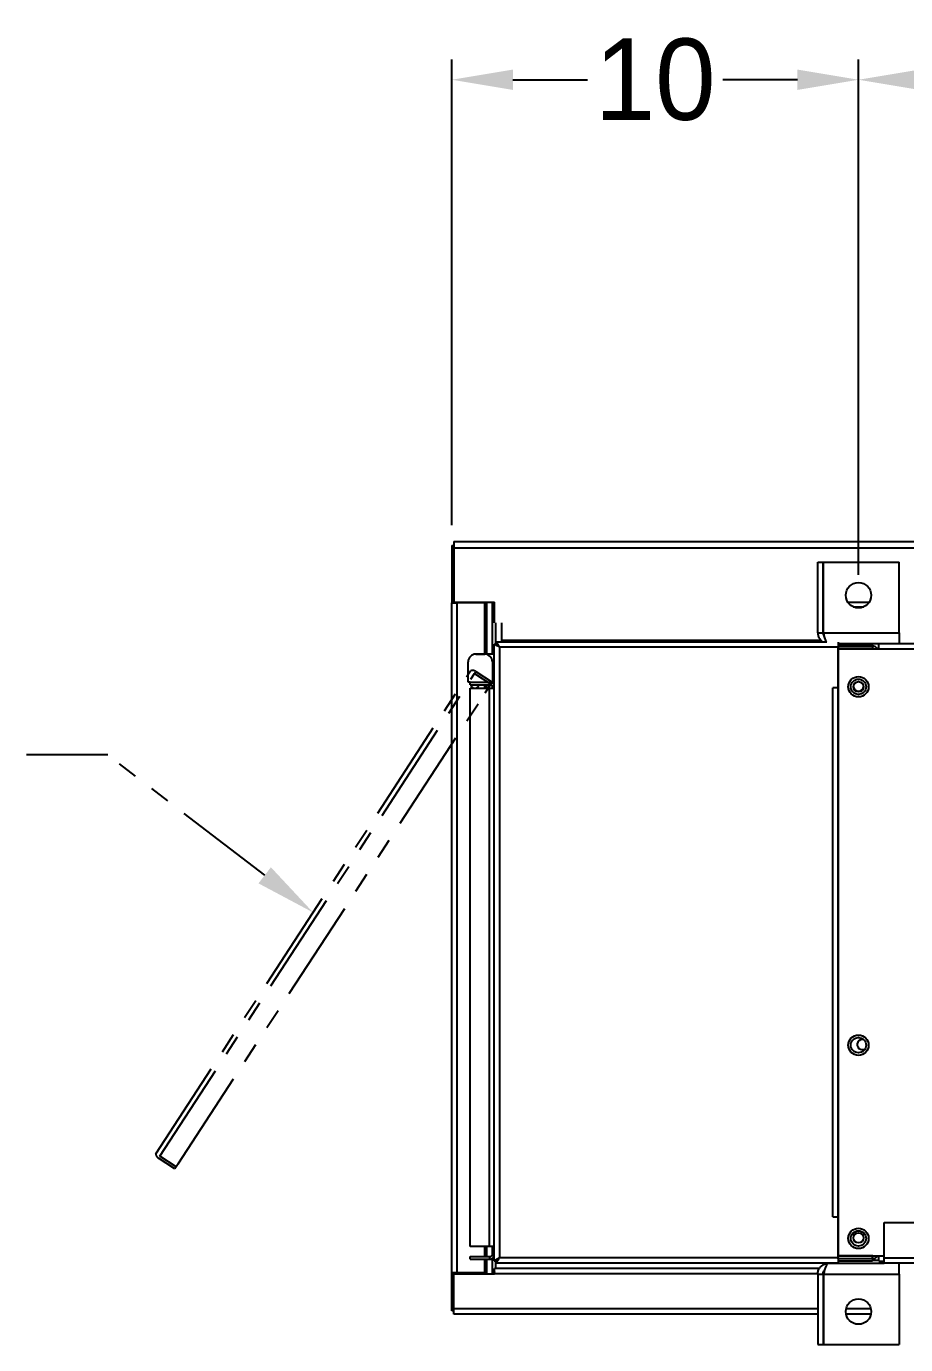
# Model space of a CAD drawing. Header units: inches. Extents: x 547 to 857, y -2 to 194.
# Drawn here: x 608.15 to 629.76, y 120.1 to 152.52 of the extents above; entities that cross this region are included whole.
import ezdxf

# ---------------------------------------------------------------- set-up
doc = ezdxf.new("R2010")
doc.units = ezdxf.units.IN
doc.header["$MEASUREMENT"] = 0
doc.header["$PDSIZE"] = -1
doc.linetypes.add('PHANTOM', pattern=[0.5, 0.25, -0.05, 0.05, -0.05, 0.05, -0.05])
for name, color, linetype in [('0 Unit', 7, 'Continuous'), ('Hingeable', 7, 'PHANTOM'), ('RH01NO', 7, 'Continuous')]:
    doc.layers.add(name, color=color, linetype=linetype)
doc.dimstyles.new('RAE Solutions', dxfattribs={"dimtxt": 2, "dimasz": 1.5, "dimexe": 0.5, "dimexo": 0.5, "dimgap": 0.5, "dimtad": 0, "dimtih": 1, "dimtoh": 1, "dimdec": 3, "dimrnd": 0.125, "dimzin": 1, "dimdsep": 46, "dimlunit": 5, "dimtxsty": 'Standard', "dimcen": 0.09, "dimadec": 0, "dimazin": 0, "dimtfac": 1, "dimtdec": 3, "dimtofl": 0, "dimtmove": 0, "dimatfit": 3, "dimfxl": 1, "dimtolj": 1, "dimtzin": 1, "dimarcsym": 0})

# ---------------------------------------------------------------- blocks, each defined once
blk = doc.blocks.new('*D196')
at = {"color": 0, "lineweight": -2}
for p, q in [((618.607, 140.248), (618.607, 151.703)), ((628.602, 139.029), (628.602, 151.703)), ((620.107, 151.203), (621.938, 151.203)), ((627.102, 151.203), (625.271, 151.203))]:
    blk.add_line(p, q, dxfattribs=at)
at = {"color": 0}
for points in [[(620.107, 151.453), (620.107, 150.953), (618.607, 151.203)], [(627.102, 151.453), (627.102, 150.953), (628.602, 151.203)]]:
    blk.add_solid(points, dxfattribs=at)
at = {"layer": 'Defpoints', "color": 0}
for p in [(628.602, 151.203), (618.607, 139.748), (628.602, 138.529)]:
    blk.add_point(p, dxfattribs=at)
at = {"color": 0, "insert": (623.604, 151.203), "char_height": 2, "attachment_point": 5}
blk.add_mtext('\\A1;10', dxfattribs=at)
blk = doc.blocks.new('*D207')
at = {"layer": '0 Unit', "color": 0, "lineweight": -2}
for p, q in [((628.602, 139.029), (628.602, 151.703)), ((659.665, 139.029), (659.665, 151.703)), ((630.102, 151.203), (642.3, 151.203)), ((658.165, 151.203), (645.967, 151.203))]:
    blk.add_line(p, q, dxfattribs=at)
at = {"layer": '0 Unit', "color": 0}
for points in [[(630.102, 151.453), (630.102, 150.953), (628.602, 151.203)], [(658.165, 151.453), (658.165, 150.953), (659.665, 151.203)]]:
    blk.add_solid(points, dxfattribs=at)
at = {"layer": 'Defpoints', "color": 0}
for p in [(659.665, 151.203), (628.602, 138.529), (659.665, 138.529)]:
    blk.add_point(p, dxfattribs=at)
at = {"layer": '0 Unit', "color": 0, "insert": (644.133, 151.203), "char_height": 2, "attachment_point": 5}
blk.add_mtext('\\A1;31', dxfattribs=at)

msp = doc.modelspace()

# ---------------------------------------------------------------- linework, layer by layer
at = {"linetype": 'Continuous', "lineweight": 25}
for p, q in [((618.6065, 139.7478), (618.6065, 138.3415)), ((618.6065, 139.7478), (618.6565, 139.7478)), ((618.6065, 139.7478), (618.6065, 138.3415)), ((618.6065, 139.7478), (618.6565, 139.7478)), ((618.6065, 139.7478), (618.6065, 138.3415)), ((618.6065, 139.7478), (618.6565, 139.7478)), ((618.6565, 139.853), (618.6565, 139.696)), ((618.6565, 139.853), (625.3515, 139.853)), ((618.6565, 139.853), (618.6565, 139.696)), ((618.6565, 139.853), (618.6565, 139.696)), ((618.6565, 139.853), (625.3515, 139.853)), ((618.6565, 139.696), (618.6565, 138.3555)), ((618.6565, 139.696), (625.3515, 139.696)), ((618.6565, 139.696), (618.6565, 138.3555)), ((618.6565, 139.696), (618.6565, 138.3555)), ((618.6565, 139.696), (625.3515, 139.696)), ((627.4765, 139.853), (690.7275, 139.853)), ((627.4765, 139.696), (690.7275, 139.696)), ((627.602, 137.6055), (627.602, 139.3415)), ((627.602, 139.3415), (627.732, 139.3415)), ((627.602, 137.6055), (627.602, 139.3415)), ((627.602, 139.3415), (627.732, 139.3415)), ((627.602, 137.6055), (627.602, 139.3415)), ((627.602, 139.3415), (627.732, 139.3415)), ((627.732, 137.6055), (627.732, 139.3415)), ((627.732, 137.6055), (627.732, 139.3415)), ((627.732, 137.6055), (627.732, 139.3415)), ((627.7391, 139.3415), (629.602, 139.3415)), ((627.7391, 137.6055), (627.7391, 139.3415)), ((627.7391, 139.3415), (629.602, 139.3415)), ((627.7391, 137.6055), (627.7391, 139.3415)), ((627.7391, 139.3415), (629.602, 139.3415)), ((627.7391, 137.6055), (627.7391, 139.3415)), ((629.602, 137.6055), (629.602, 139.3415)), ((629.602, 137.6055), (629.602, 139.3415)), ((629.602, 137.6055), (629.602, 139.3415)), ((618.6065, 121.8728), (618.6065, 138.3415)), ((618.6065, 138.3415), (618.7395, 138.3415)), ((618.6065, 121.8728), (618.6065, 138.3415)), ((618.6065, 138.3415), (618.7395, 138.3415)), ((618.6065, 121.8728), (618.6065, 138.3415)), ((618.6065, 138.3415), (618.7395, 138.3415)), ((618.6565, 138.3415), (618.6565, 138.3555)), ((618.6565, 138.3555), (619.6565, 138.3555)), ((618.6565, 138.3415), (618.6565, 138.3555)), ((618.6565, 138.3555), (619.6565, 138.3555)), ((618.6565, 138.3415), (618.6565, 138.3555)), ((618.6565, 138.3555), (619.6565, 138.3555)), ((618.7065, 138.3555), (618.7065, 138.3415)), ((618.7065, 138.3555), (618.7065, 138.3415)), ((618.7065, 138.3555), (618.7065, 138.3415)), ((618.7142, 138.3415), (618.7142, 138.3555)), ((618.7142, 138.3415), (618.7142, 138.3555)), ((618.7142, 138.3415), (618.7142, 138.3555)), ((618.7395, 121.8728), (618.7395, 138.3415)), ((619.419, 138.3415), (618.7395, 138.3415)), ((618.7395, 121.8728), (618.7395, 138.3415)), ((619.419, 138.3415), (618.7395, 138.3415)), ((618.7395, 121.8728), (618.7395, 138.3415)), ((619.419, 138.3415), (618.7395, 138.3415)), ((618.8472, 138.3415), (618.8472, 138.3555)), ((618.8472, 138.3415), (618.8472, 138.3555)), ((618.8472, 138.3415), (618.8472, 138.3555)), ((619.419, 137.081), (619.419, 138.3415)), ((619.419, 137.081), (619.419, 138.3415)), ((619.419, 137.081), (619.419, 138.3415)), ((619.4642, 137.081), (619.4642, 138.3555)), ((619.4642, 137.081), (619.4642, 138.3555)), ((619.4642, 137.081), (619.4642, 138.3555)), ((619.5972, 138.3555), (619.5972, 137.081)), ((619.5972, 138.3555), (619.5972, 137.081)), ((619.5972, 138.3555), (619.5972, 137.081)), ((619.6565, 138.2445), (619.6565, 138.3555)), ((619.6565, 138.2445), (619.6565, 138.3555)), ((619.6565, 138.2445), (619.6565, 138.3555)), ((619.6565, 137.8486), (619.6565, 138.2445)), ((619.6565, 137.8486), (619.6565, 138.2445)), ((619.6565, 137.8486), (619.6565, 138.2445)), ((627.732, 138.3555), (627.7391, 138.3555)), ((627.732, 138.3555), (627.7391, 138.3555)), ((627.732, 138.3555), (627.7391, 138.3555)), ((627.732, 138.2445), (627.7391, 138.2445)), ((627.732, 138.2445), (627.7391, 138.2445)), ((627.732, 138.2445), (627.7391, 138.2445)), ((628.3421, 138.3555), (628.862, 138.3555)), ((628.3421, 138.3555), (628.862, 138.3555)), ((628.3421, 138.3555), (628.862, 138.3555)), ((628.4727, 138.2445), (628.7314, 138.2445)), ((628.4727, 138.2445), (628.7314, 138.2445)), ((628.4727, 138.2445), (628.7314, 138.2445)), ((619.6802, 137.8486), (619.6802, 137.3282)), ((619.6802, 137.8486), (619.6802, 137.3282)), ((619.6802, 137.8486), (619.6802, 137.3282)), ((619.8283, 137.8486), (619.8283, 137.412)), ((619.8283, 137.8486), (619.8283, 137.412)), ((619.8283, 137.8486), (619.8283, 137.412)), ((627.732, 137.8486), (627.7391, 137.8486)), ((627.732, 137.8486), (627.7391, 137.8486)), ((627.732, 137.8486), (627.7391, 137.8486)), ((627.602, 137.6055), (627.732, 137.6055)), ((627.602, 137.6055), (627.732, 137.6055)), ((627.602, 137.6055), (627.732, 137.6055)), ((627.7391, 137.6055), (629.602, 137.6055)), ((627.7391, 137.6055), (629.602, 137.6055)), ((627.7391, 137.6055), (629.602, 137.6055)), ((629.602, 137.6055), (629.602, 137.3415)), ((629.602, 137.6055), (629.602, 137.3415)), ((629.602, 137.6055), (629.602, 137.3415)), ((619.6453, 122.1673), (619.6453, 137.3282)), ((619.6453, 137.3282), (619.6953, 137.3282)), ((619.6453, 122.1673), (619.6453, 137.3282)), ((619.6453, 137.3282), (619.6953, 137.3282)), ((619.6453, 122.1673), (619.6453, 137.3282)), ((619.6453, 137.3282), (619.6953, 137.3282)), ((619.7024, 137.3853), (627.8212, 137.3853)), ((619.7024, 137.3853), (619.7024, 137.3353)), ((619.7024, 137.3853), (627.8212, 137.3853)), ((619.7024, 137.3853), (619.7024, 137.3353)), ((619.7024, 137.3853), (627.8212, 137.3853)), ((619.7024, 137.3853), (619.7024, 137.3353)), ((628.1013, 137.2523), (619.7783, 137.2523)), ((619.7783, 137.2523), (619.7783, 122.2433)), ((628.1013, 137.2523), (619.7783, 137.2523)), ((619.7783, 137.2523), (619.7783, 122.2433)), ((628.1013, 137.2523), (619.7783, 137.2523)), ((619.7783, 137.2523), (619.7783, 122.2433)), ((619.8283, 137.412), (619.8283, 137.3853)), ((627.6905, 137.412), (619.8283, 137.412)), ((619.8283, 137.412), (619.8283, 137.3853)), ((627.6905, 137.412), (619.8283, 137.412)), ((619.8283, 137.412), (619.8283, 137.3853)), ((627.6905, 137.412), (619.8283, 137.412)), ((628.1013, 137.3787), (628.1013, 137.2523)), ((628.1013, 137.3787), (628.1013, 137.2523)), ((628.1013, 137.3787), (628.1013, 137.2523)), ((628.1013, 137.3415), (629.102, 137.3415)), ((628.1013, 137.3415), (629.102, 137.3415)), ((628.1013, 137.3415), (629.102, 137.3415)), ((628.9453, 137.329), (628.1013, 137.329)), ((628.9453, 137.329), (628.1013, 137.329)), ((628.9453, 137.329), (628.1013, 137.329)), ((628.102, 137.279), (628.1013, 137.279)), ((628.102, 137.279), (628.1013, 137.279)), ((628.102, 137.279), (628.1013, 137.279)), ((628.1013, 136.2523), (628.1013, 137.2523)), ((628.1013, 136.2523), (628.1013, 137.2523)), ((628.1013, 136.2523), (628.1013, 137.2523)), ((628.1015, 137.3415), (628.1015, 137.329)), ((628.1015, 137.3415), (628.1015, 137.329)), ((628.1015, 137.3415), (628.1015, 137.329)), ((628.1015, 137.279), (628.1015, 137.2089)), ((628.1015, 137.279), (628.1015, 137.2089)), ((628.1015, 137.279), (628.1015, 137.2089)), ((628.1015, 122.2866), (628.1015, 137.2089)), ((628.9453, 137.2089), (628.1015, 137.2089)), ((628.1015, 122.2866), (628.1015, 137.2089)), ((628.9453, 137.2089), (628.1015, 137.2089)), ((628.1015, 122.2866), (628.1015, 137.2089)), ((628.9453, 137.2089), (628.1015, 137.2089)), ((628.102, 137.279), (628.102, 137.216)), ((628.9453, 137.279), (628.102, 137.279)), ((628.102, 137.279), (628.102, 137.216)), ((628.9453, 137.279), (628.102, 137.279)), ((628.102, 137.279), (628.102, 137.216)), ((628.9453, 137.279), (628.102, 137.279)), ((628.9453, 137.216), (628.102, 137.216)), ((628.9453, 137.216), (628.102, 137.216)), ((628.9453, 137.216), (628.102, 137.216)), ((628.102, 137.2085), (628.102, 122.287)), ((628.102, 137.2085), (629.102, 137.2085)), ((628.102, 137.2085), (628.102, 122.287)), ((628.102, 137.2085), (629.102, 137.2085)), ((628.102, 137.2085), (628.102, 122.287)), ((628.102, 137.2085), (629.102, 137.2085)), ((628.9453, 137.279), (628.9453, 137.329)), ((628.9453, 137.279), (628.9453, 137.329)), ((628.9453, 137.279), (628.9453, 137.329)), ((628.9453, 137.279), (628.9453, 137.216)), ((628.9453, 137.279), (628.9453, 137.216)), ((628.9453, 137.279), (628.9453, 137.216)), ((628.9453, 137.2085), (628.9453, 137.2089)), ((628.9453, 137.2085), (628.9453, 137.2089)), ((628.9453, 137.2085), (628.9453, 137.2089)), ((629.102, 137.2085), (629.102, 137.3415)), ((629.102, 137.2085), (629.102, 137.3415)), ((629.102, 137.2085), (629.102, 137.3415)), ((629.102, 137.3415), (689.102, 137.3415)), ((629.102, 137.2085), (689.102, 137.2085)), ((619.0073, 136.393), (619.0073, 136.893)), ((619.0073, 136.393), (619.0073, 136.893)), ((619.0073, 136.393), (619.0073, 136.893)), ((619.1948, 137.0805), (619.4138, 137.0805)), ((619.1948, 137.0805), (619.4138, 137.0805)), ((619.1948, 137.0805), (619.4138, 137.0805)), ((619.6453, 137.081), (619.1953, 137.081)), ((619.6453, 137.081), (619.1953, 137.081)), ((619.6453, 137.081), (619.1953, 137.081)), ((619.6013, 136.893), (619.6013, 136.393)), ((619.6013, 136.893), (619.6013, 136.393)), ((619.6013, 136.893), (619.6013, 136.393)), ((619.6013, 136.487), (619.6453, 136.487)), ((619.6013, 136.487), (619.6453, 136.487)), ((619.6013, 136.487), (619.6453, 136.487)), ((619.0543, 136.393), (619.0073, 136.393)), ((619.0543, 136.393), (619.0073, 136.393)), ((619.0543, 136.393), (619.0073, 136.393)), ((619.0543, 136.393), (619.5333, 136.393)), ((619.0543, 136.33), (619.0543, 136.393)), ((619.0543, 136.393), (619.5333, 136.393)), ((619.0543, 136.33), (619.0543, 136.393)), ((619.0543, 136.393), (619.5333, 136.393)), ((619.0543, 136.33), (619.0543, 136.393)), ((619.0543, 136.33), (619.5333, 136.33)), ((619.0543, 136.33), (619.5333, 136.33)), ((619.0543, 136.33), (619.5333, 136.33)), ((619.0543, 122.518), (619.0543, 136.247)), ((619.0543, 136.247), (619.5333, 136.247)), ((619.0543, 122.518), (619.0543, 136.247)), ((619.0543, 136.247), (619.5333, 136.247)), ((619.0543, 122.518), (619.0543, 136.247)), ((619.0543, 136.247), (619.5333, 136.247)), ((619.419, 136.247), (619.419, 136.33)), ((619.419, 136.247), (619.419, 136.33)), ((619.419, 136.247), (619.419, 136.33)), ((619.4642, 136.247), (619.4642, 136.33)), ((619.4642, 136.247), (619.4642, 136.33)), ((619.4642, 136.247), (619.4642, 136.33)), ((619.5333, 136.33), (619.5333, 136.393)), ((619.6013, 136.393), (619.5333, 136.393)), ((619.5333, 136.33), (619.5333, 136.393)), ((619.6013, 136.393), (619.5333, 136.393)), ((619.5333, 136.33), (619.5333, 136.393)), ((619.6013, 136.393), (619.5333, 136.393)), ((619.5333, 122.518), (619.5333, 136.247)), ((619.5333, 136.247), (619.6453, 136.247)), ((619.5333, 122.518), (619.5333, 136.247)), ((619.5333, 136.247), (619.6453, 136.247)), ((619.5333, 122.518), (619.5333, 136.247)), ((619.5333, 136.247), (619.6453, 136.247)), ((619.5972, 136.393), (619.5972, 136.3783)), ((619.5972, 136.393), (619.5972, 136.3783)), ((619.5972, 136.393), (619.5972, 136.3783)), ((619.5972, 136.3), (619.5972, 136.247)), ((619.5972, 136.3), (619.5972, 136.247)), ((619.5972, 136.3), (619.5972, 136.247)), ((628.1013, 136.2523), (627.9683, 136.2523)), ((627.9683, 123.2433), (627.9683, 136.2523)), ((628.1013, 136.2523), (627.9683, 136.2523)), ((627.9683, 123.2433), (627.9683, 136.2523)), ((628.1013, 136.2523), (627.9683, 136.2523)), ((627.9683, 123.2433), (627.9683, 136.2523)), ((628.1013, 136.2523), (628.1013, 123.2433)), ((628.1013, 136.2523), (628.1013, 123.2433)), ((628.1013, 136.2523), (628.1013, 123.2433)), ((627.9683, 123.2433), (628.1013, 123.2433)), ((627.9683, 123.2433), (628.1013, 123.2433)), ((627.9683, 123.2433), (628.1013, 123.2433)), ((628.1013, 122.2433), (628.1013, 123.2433)), ((628.1013, 122.2433), (628.1013, 123.2433)), ((628.1013, 122.2433), (628.1013, 123.2433)), ((629.235, 122.237), (629.235, 123.104)), ((629.235, 122.237), (629.235, 123.104)), ((629.235, 123.104), (688.969, 123.104)), ((629.235, 122.237), (629.235, 123.104)), ((619.5333, 122.518), (619.0543, 122.518)), ((619.5333, 122.518), (619.0543, 122.518)), ((619.5333, 122.518), (619.0543, 122.518)), ((619.419, 122.268), (619.419, 122.518)), ((619.419, 122.268), (619.419, 122.518)), ((619.419, 122.268), (619.419, 122.518)), ((619.4642, 122.268), (619.4642, 122.518)), ((619.4642, 122.268), (619.4642, 122.518)), ((619.4642, 122.268), (619.4642, 122.518)), ((619.6453, 122.518), (619.5333, 122.518)), ((619.6453, 122.518), (619.5333, 122.518)), ((619.6453, 122.518), (619.5333, 122.518)), ((619.5972, 122.518), (619.5972, 122.298)), ((619.5972, 122.518), (619.5972, 122.298)), ((619.5972, 122.518), (619.5972, 122.298)), ((619.6163, 122.268), (619.6163, 122.518)), ((619.6163, 122.268), (619.6163, 122.518)), ((619.6163, 122.268), (619.6163, 122.518)), ((619.0543, 122.205), (619.0543, 122.268)), ((619.0543, 122.268), (619.5333, 122.268)), ((619.0543, 122.205), (619.0543, 122.268)), ((619.0543, 122.268), (619.5333, 122.268)), ((619.0543, 122.205), (619.0543, 122.268)), ((619.0543, 122.268), (619.5333, 122.268)), ((619.0543, 122.205), (619.5333, 122.205)), ((619.0543, 122.205), (619.5333, 122.205)), ((619.0543, 122.205), (619.5333, 122.205)), ((619.419, 121.8728), (619.419, 122.205)), ((619.419, 121.8728), (619.419, 122.205)), ((619.419, 121.8728), (619.419, 122.205)), ((619.4642, 121.846), (619.4642, 122.205)), ((619.4642, 121.846), (619.4642, 122.205)), ((619.4642, 121.846), (619.4642, 122.205)), ((619.5333, 122.268), (619.5333, 122.205)), ((619.5333, 122.268), (619.5333, 122.205)), ((619.5333, 122.268), (619.5333, 122.205)), ((619.5972, 122.2197), (619.5972, 121.846)), ((619.5972, 122.2197), (619.5972, 121.846)), ((619.5972, 122.2197), (619.5972, 121.846)), ((619.6453, 122.268), (619.6163, 122.268)), ((619.6453, 122.268), (619.6163, 122.268)), ((619.6453, 122.268), (619.6163, 122.268)), ((619.7783, 122.2433), (628.1013, 122.2433)), ((619.7783, 122.2433), (628.1013, 122.2433)), ((619.7783, 122.2433), (628.1013, 122.2433)), ((628.1013, 122.2433), (628.1013, 122.1103)), ((628.1013, 122.2433), (628.1013, 122.1103)), ((628.1013, 122.2433), (628.1013, 122.1103)), ((628.1013, 122.2165), (628.102, 122.2165)), ((628.1013, 122.2165), (628.102, 122.2165)), ((628.1013, 122.2165), (628.102, 122.2165)), ((628.1015, 122.2165), (628.1015, 122.2866)), ((628.9453, 122.2866), (628.1015, 122.2866)), ((628.1015, 122.2165), (628.1015, 122.2866)), ((628.9453, 122.2866), (628.1015, 122.2866)), ((628.1015, 122.2165), (628.1015, 122.2866)), ((628.9453, 122.2866), (628.1015, 122.2866)), ((628.102, 122.287), (629.102, 122.287)), ((628.102, 122.287), (629.102, 122.287)), ((628.102, 122.287), (629.102, 122.287)), ((628.102, 122.2165), (628.102, 122.2795)), ((628.9453, 122.2795), (628.102, 122.2795)), ((628.102, 122.2165), (628.102, 122.2795)), ((628.9453, 122.2795), (628.102, 122.2795)), ((628.102, 122.2165), (628.102, 122.2795)), ((628.9453, 122.2795), (628.102, 122.2795)), ((628.9453, 122.2165), (628.102, 122.2165)), ((628.9453, 122.2165), (628.102, 122.2165)), ((628.9453, 122.2165), (628.102, 122.2165)), ((628.2475, 122.2866), (628.2475, 122.2795)), ((628.2475, 122.2866), (628.2475, 122.2795)), ((628.2475, 122.2866), (628.2475, 122.2795)), ((628.9535, 122.287), (628.9453, 122.2866)), ((628.9453, 122.2866), (628.9453, 122.287)), ((628.9535, 122.287), (628.9453, 122.2866)), ((628.9453, 122.2866), (628.9453, 122.287)), ((628.9535, 122.287), (628.9453, 122.2866)), ((628.9453, 122.2866), (628.9453, 122.287)), ((628.9453, 122.2165), (628.9453, 122.2795)), ((628.9453, 122.2165), (628.9453, 122.2795)), ((628.9453, 122.2165), (628.9453, 122.2795)), ((628.9453, 122.2165), (628.9453, 122.1665)), ((628.9453, 122.2165), (628.9453, 122.1665)), ((628.9453, 122.2165), (628.9453, 122.1665)), ((629.102, 122.154), (629.102, 122.287)), ((629.102, 122.287), (629.235, 122.287)), ((629.102, 122.154), (629.102, 122.287)), ((629.102, 122.287), (629.235, 122.287)), ((629.102, 122.154), (629.102, 122.287)), ((629.102, 122.287), (629.235, 122.287)), ((629.235, 122.104), (629.235, 122.237)), ((629.235, 122.104), (629.235, 122.237)), ((629.235, 122.237), (688.969, 122.237)), ((629.235, 122.104), (629.235, 122.237)), ((618.7395, 121.8728), (618.6065, 121.8728)), ((618.6065, 120.9353), (618.6065, 121.8728)), ((618.7395, 121.8728), (618.6065, 121.8728)), ((618.6065, 120.9353), (618.6065, 121.8728)), ((618.7395, 121.8728), (618.6065, 121.8728)), ((618.6065, 120.9353), (618.6065, 121.8728)), ((618.6565, 121.846), (618.6565, 121.8728)), ((618.6565, 121.846), (618.6565, 121.8728)), ((618.6565, 121.846), (618.6565, 121.8728)), ((618.7065, 121.8728), (618.7065, 121.846)), ((618.7065, 121.8728), (618.7065, 121.846)), ((618.7065, 121.8728), (618.7065, 121.846)), ((618.7142, 121.846), (618.7142, 121.8728)), ((618.7142, 121.846), (618.7142, 121.8728)), ((618.7142, 121.846), (618.7142, 121.8728)), ((619.419, 121.8728), (618.7395, 121.8728)), ((619.419, 121.8728), (618.7395, 121.8728)), ((619.419, 121.8728), (618.7395, 121.8728)), ((618.8472, 121.846), (618.8472, 121.8728)), ((618.8472, 121.846), (618.8472, 121.8728)), ((618.8472, 121.846), (618.8472, 121.8728)), ((619.6453, 122.1673), (619.6953, 122.1673)), ((619.6453, 122.1673), (619.6953, 122.1673)), ((619.6453, 122.1673), (619.6953, 122.1673)), ((619.6565, 121.846), (619.6565, 121.979)), ((627.6441, 121.979), (619.6565, 121.979)), ((619.6565, 121.846), (619.6565, 121.979)), ((627.6441, 121.979), (619.6565, 121.979)), ((619.6565, 121.846), (619.6565, 121.979)), ((627.6441, 121.979), (619.6565, 121.979)), ((619.6802, 122.1673), (619.6802, 121.979)), ((619.6802, 122.1673), (619.6802, 121.979)), ((619.6802, 122.1673), (619.6802, 121.979)), ((619.7024, 122.1103), (619.7024, 122.1603)), ((619.7024, 122.1103), (619.7024, 122.1603)), ((619.7024, 122.1103), (619.7024, 122.1603)), ((628.1013, 122.1103), (619.7024, 122.1103)), ((628.1013, 122.1103), (619.7024, 122.1103)), ((628.1013, 122.1103), (619.7024, 122.1103)), ((627.866, 122.104), (629.235, 122.104)), ((627.866, 122.104), (629.235, 122.104)), ((627.866, 122.104), (629.235, 122.104)), ((628.1013, 122.1665), (628.9453, 122.1665)), ((628.1013, 122.1665), (628.9453, 122.1665)), ((628.1013, 122.1665), (628.9453, 122.1665)), ((629.102, 122.169), (628.9453, 122.169)), ((629.102, 122.169), (628.9453, 122.169)), ((629.102, 122.169), (628.9453, 122.169)), ((629.102, 122.154), (629.235, 122.154)), ((629.102, 122.154), (629.235, 122.154)), ((629.102, 122.154), (629.235, 122.154)), ((688.969, 122.104), (629.235, 122.104)), ((629.602, 121.84), (629.602, 122.104)), ((629.602, 121.84), (629.602, 122.104)), ((629.602, 121.84), (629.602, 122.104)), ((618.6565, 121.846), (619.6565, 121.846)), ((618.6565, 120.987), (618.6565, 121.846)), ((618.6565, 121.846), (619.6565, 121.846)), ((618.6565, 120.987), (618.6565, 121.846)), ((618.6565, 121.846), (619.6565, 121.846)), ((618.6565, 120.987), (618.6565, 121.846)), ((627.603, 121.846), (619.6565, 121.846)), ((627.603, 121.846), (619.6565, 121.846)), ((627.603, 121.846), (619.6565, 121.846)), ((627.602, 121.84), (627.732, 121.84)), ((627.602, 121.84), (627.602, 120.104)), ((627.602, 121.84), (627.732, 121.84)), ((627.602, 121.84), (627.602, 120.104)), ((627.602, 121.84), (627.732, 121.84)), ((627.602, 121.84), (627.602, 120.104)), ((627.732, 121.84), (627.732, 120.104)), ((627.732, 121.84), (627.732, 120.104)), ((627.732, 121.84), (627.732, 120.104)), ((627.741, 121.846), (627.7329, 121.846)), ((627.741, 121.846), (627.7329, 121.846)), ((627.741, 121.846), (627.7329, 121.846)), ((627.7391, 121.84), (629.602, 121.84)), ((627.7391, 121.84), (627.7391, 120.104)), ((627.7391, 121.84), (629.602, 121.84)), ((627.7391, 121.84), (627.7391, 120.104)), ((627.7391, 121.84), (629.602, 121.84)), ((627.7391, 121.84), (627.7391, 120.104)), ((629.602, 121.84), (629.602, 120.104)), ((629.602, 121.84), (629.602, 120.104)), ((629.602, 121.84), (629.602, 120.104)), ((618.6565, 120.9353), (618.6065, 120.9353)), ((618.6565, 120.9353), (618.6065, 120.9353)), ((618.6565, 120.9353), (618.6065, 120.9353)), ((618.6565, 120.854), (618.6565, 120.987)), ((627.602, 120.987), (618.6565, 120.987)), ((618.6565, 120.854), (618.6565, 120.987)), ((627.602, 120.987), (618.6565, 120.987)), ((618.6565, 120.854), (618.6565, 120.987)), ((627.602, 120.987), (618.6565, 120.987)), ((627.7391, 120.987), (627.732, 120.987)), ((627.7391, 120.987), (627.732, 120.987)), ((627.7391, 120.987), (627.732, 120.987)), ((628.9065, 120.987), (628.2976, 120.987)), ((628.9065, 120.987), (628.2976, 120.987)), ((628.9065, 120.987), (628.2976, 120.987)), ((627.602, 120.854), (618.6565, 120.854)), ((627.602, 120.854), (618.6565, 120.854)), ((627.602, 120.854), (618.6565, 120.854)), ((627.7391, 120.854), (627.732, 120.854)), ((627.7391, 120.854), (627.732, 120.854)), ((627.7391, 120.854), (627.732, 120.854)), ((628.9082, 120.854), (628.2959, 120.854)), ((628.9082, 120.854), (628.2959, 120.854)), ((628.9082, 120.854), (628.2959, 120.854)), ((627.602, 120.104), (627.732, 120.104)), ((627.602, 120.104), (627.732, 120.104)), ((627.602, 120.104), (627.732, 120.104)), ((627.7391, 120.104), (629.602, 120.104)), ((627.7391, 120.104), (629.602, 120.104)), ((627.7391, 120.104), (629.602, 120.104))]:
    msp.add_line(p, q, dxfattribs=at)
at = {"linetype": 'Continuous', "lineweight": 25, "flags": 128}
for points in [[(619.7783, 137.2523), (619.7783, 137.2523)], [(619.7783, 137.2523), (619.7783, 137.2523)], [(619.7783, 137.2523), (619.7783, 137.2523)], [(619.7783, 122.2433), (619.7783, 122.2433)], [(619.7783, 122.2433), (619.7783, 122.2433)], [(619.7783, 122.2433), (619.7783, 122.2433)]]:
    msp.add_lwpolyline(points, dxfattribs=at)
at = {"linetype": 'Continuous', "lineweight": 25}
for centre, radius in [((628.602, 138.529), 0.3125), ((628.602, 138.529), 0.3125), ((628.602, 138.529), 0.3125), ((628.602, 136.279), 0.25), ((628.602, 136.279), 0.25), ((628.602, 136.279), 0.25), ((628.602, 136.279), 0.1875), ((628.602, 136.279), 0.1875), ((628.602, 136.279), 0.1875), ((628.602, 136.279), 0.125), ((628.602, 136.279), 0.125), ((628.602, 136.279), 0.125), ((628.602, 127.4665), 0.25), ((628.602, 127.4665), 0.25), ((628.602, 127.4665), 0.25), ((628.602, 127.4665), 0.1875), ((628.602, 127.4665), 0.1875), ((628.602, 127.4665), 0.1875), ((628.602, 122.7165), 0.25), ((628.602, 122.7165), 0.25), ((628.602, 122.7165), 0.25), ((628.602, 122.7165), 0.1875), ((628.602, 122.7165), 0.1875), ((628.602, 122.7165), 0.1875), ((628.602, 122.7315), 0.125), ((628.602, 122.7315), 0.125), ((628.602, 122.7315), 0.125), ((628.602, 120.9165), 0.3125), ((628.602, 120.9165), 0.3125), ((628.602, 120.9165), 0.3125)]:
    msp.add_circle(centre, radius, dxfattribs=at)
for centre, radius, start, end in [((619.1948, 136.893), 0.1875, 90, 180), ((619.1948, 136.893), 0.1875, 90, 180), ((619.1948, 136.893), 0.1875, 90, 180), ((619.1953, 136.8935), 0.1875, 90, 135.06827), ((619.1953, 136.8935), 0.1875, 90, 135.06827), ((619.1953, 136.8935), 0.1875, 90, 135.06827), ((619.4138, 136.893), 0.1875, 0, 90), ((619.4138, 136.893), 0.1875, 0, 90), ((619.4138, 136.893), 0.1875, 0, 90), ((619.169, 136.3415), 0.0995, 186.63696, 251.75908), ((619.169, 136.3415), 0.0995, 186.63696, 251.75908), ((619.169, 136.3415), 0.0995, 186.63696, 251.75908), ((619.169, 136.3415), 0.0995, 288.24092, 353.36304), ((619.169, 136.3415), 0.0995, 288.24092, 353.36304), ((619.169, 136.3415), 0.0995, 288.24092, 353.36304), ((619.5333, 136.247), 0.146, 39.90374, 90), ((619.5333, 136.247), 0.146, 39.90374, 90), ((619.5333, 136.247), 0.146, 39.90374, 90), ((619.5333, 136.247), 0.083, 0, 90), ((619.5333, 136.247), 0.083, 0, 90), ((619.5333, 136.247), 0.083, 0, 90), ((628.602, 136.294), 0.125, 183.43981, 356.56019), ((628.602, 136.294), 0.125, 183.43981, 356.56019), ((628.602, 136.294), 0.125, 183.43981, 356.56019), ((628.6958, 127.482), 0.125, 73.18559, 305.5796), ((628.6958, 127.482), 0.125, 73.18559, 305.5796), ((628.6958, 127.482), 0.125, 73.18559, 305.5796), ((619.5333, 122.351), 0.083, 270, 0), ((619.5333, 122.351), 0.083, 270, 0), ((619.5333, 122.351), 0.083, 270, 0), ((619.5333, 122.351), 0.146, 270, 320.09626), ((619.5333, 122.351), 0.146, 270, 320.09626), ((619.5333, 122.351), 0.146, 270, 320.09626), ((629.235, 122.237), 0.133, 218.61324, 270), ((629.235, 122.237), 0.133, 218.61324, 270), ((629.235, 122.237), 0.133, 218.61324, 270)]:
    msp.add_arc(centre, radius, start, end, dxfattribs=at)
for points, knots in [([(627.602, 137.6055), (627.6046, 137.5775), (627.6097, 137.5216), (627.6503, 137.4484), (627.6908, 137.4017), (627.7193, 137.3878), (627.7244, 137.3853)], [0, 0, 0, 0, 0.3077552, 0.6156747, 0.930549, 1, 1, 1, 1]), ([(627.602, 137.6055), (627.6046, 137.5775), (627.6097, 137.5216), (627.6503, 137.4484), (627.6908, 137.4017), (627.7193, 137.3878), (627.7244, 137.3853)], [0, 0, 0, 0, 0.3077552, 0.6156747, 0.930549, 1, 1, 1, 1]), ([(627.602, 137.6055), (627.6046, 137.5775), (627.6097, 137.5216), (627.6503, 137.4484), (627.6908, 137.4017), (627.7193, 137.3878), (627.7244, 137.3853)], [0, 0, 0, 0, 0.3077552, 0.6156747, 0.930549, 1, 1, 1, 1]), ([(627.732, 137.6055), (627.7331, 137.5928), (627.7353, 137.5675), (627.7493, 137.5365), (627.7618, 137.5226), (627.767, 137.5167)], [0, 0, 0, 0, 0.3672053, 0.7336714, 1, 1, 1, 1]), ([(627.732, 137.6055), (627.7331, 137.5928), (627.7353, 137.5675), (627.7493, 137.5365), (627.7618, 137.5226), (627.767, 137.5167)], [0, 0, 0, 0, 0.3672053, 0.7336714, 1, 1, 1, 1]), ([(627.732, 137.6055), (627.7331, 137.5928), (627.7353, 137.5675), (627.7493, 137.5365), (627.7618, 137.5226), (627.767, 137.5167)], [0, 0, 0, 0, 0.3672053, 0.7336714, 1, 1, 1, 1]), ([(627.8212, 137.3853), (627.815, 137.3955), (627.7982, 137.4231), (627.7708, 137.5027), (627.7497, 137.5713), (627.7391, 137.6055)], [0, 0, 0, 0, 0.2268035, 0.6134037, 1, 1, 1, 1]), ([(627.8212, 137.3853), (627.815, 137.3955), (627.7982, 137.4231), (627.7708, 137.5027), (627.7497, 137.5713), (627.7391, 137.6055)], [0, 0, 0, 0, 0.2268035, 0.6134037, 1, 1, 1, 1]), ([(627.8212, 137.3853), (627.815, 137.3955), (627.7982, 137.4231), (627.7708, 137.5027), (627.7497, 137.5713), (627.7391, 137.6055)], [0, 0, 0, 0, 0.2268035, 0.6134037, 1, 1, 1, 1]), ([(619.6453, 137.3282), (619.6462, 137.3271), (619.6479, 137.3251), (619.6601, 137.3198), (619.6756, 137.3131), (619.6968, 137.3022), (619.7296, 137.2813), (619.76, 137.2632), (619.7783, 137.2523)], [0, 0, 0, 0, 0.1570937, 0.2974345, 0.4217231, 0.5309915, 0.7167197, 1, 1, 1, 1]), ([(619.6453, 137.3282), (619.6462, 137.3271), (619.6479, 137.3251), (619.6601, 137.3198), (619.6756, 137.3131), (619.6968, 137.3022), (619.7296, 137.2813), (619.76, 137.2632), (619.7783, 137.2523)], [0, 0, 0, 0, 0.1570937, 0.2974345, 0.4217231, 0.5309915, 0.7167197, 1, 1, 1, 1]), ([(619.6453, 137.3282), (619.6462, 137.3271), (619.6479, 137.3251), (619.6601, 137.3198), (619.6756, 137.3131), (619.6968, 137.3022), (619.7296, 137.2813), (619.76, 137.2632), (619.7783, 137.2523)], [0, 0, 0, 0, 0.1570937, 0.2974345, 0.4217231, 0.5309915, 0.7167197, 1, 1, 1, 1]), ([(619.6953, 137.3282), (619.6959, 137.3271), (619.6969, 137.3251), (619.7046, 137.3197), (619.7144, 137.3129), (619.7279, 137.3018), (619.7483, 137.281), (619.7669, 137.2631), (619.7783, 137.2523)], [0, 0, 0, 0, 0.1438783, 0.2741172, 0.392286, 0.5004923, 0.6949802, 1, 1, 1, 1]), ([(619.6953, 137.3282), (619.6959, 137.3271), (619.6969, 137.3251), (619.7046, 137.3197), (619.7144, 137.3129), (619.7279, 137.3018), (619.7483, 137.281), (619.7669, 137.2631), (619.7783, 137.2523)], [0, 0, 0, 0, 0.1438783, 0.2741172, 0.392286, 0.5004923, 0.6949802, 1, 1, 1, 1]), ([(619.6953, 137.3282), (619.6959, 137.3271), (619.6969, 137.3251), (619.7046, 137.3197), (619.7144, 137.3129), (619.7279, 137.3018), (619.7483, 137.281), (619.7669, 137.2631), (619.7783, 137.2523)], [0, 0, 0, 0, 0.1438783, 0.2741172, 0.392286, 0.5004923, 0.6949802, 1, 1, 1, 1]), ([(619.7783, 137.2523), (619.7694, 137.2669), (619.7501, 137.2987), (619.725, 137.3393), (619.7099, 137.3693), (619.7037, 137.3834), (619.7027, 137.3847), (619.7024, 137.3853)], [0, 0, 0, 0, 0.2277363, 0.4962021, 0.6892004, 0.8824379, 1, 1, 1, 1]), ([(619.7783, 137.2523), (619.7694, 137.2669), (619.7501, 137.2987), (619.725, 137.3393), (619.7099, 137.3693), (619.7037, 137.3834), (619.7027, 137.3847), (619.7024, 137.3853)], [0, 0, 0, 0, 0.2277363, 0.4962021, 0.6892004, 0.8824379, 1, 1, 1, 1]), ([(619.7783, 137.2523), (619.7694, 137.2669), (619.7501, 137.2987), (619.725, 137.3393), (619.7099, 137.3693), (619.7037, 137.3834), (619.7027, 137.3847), (619.7024, 137.3853)], [0, 0, 0, 0, 0.2277363, 0.4962021, 0.6892004, 0.8824379, 1, 1, 1, 1]), ([(619.7783, 137.2523), (619.7662, 137.2647), (619.7463, 137.2851), (619.7225, 137.3095), (619.7095, 137.3259), (619.7037, 137.3342), (619.7027, 137.335), (619.7024, 137.3353)], [0, 0, 0, 0, 0.3356221, 0.5506471, 0.7242724, 0.8985468, 1, 1, 1, 1]), ([(619.7783, 137.2523), (619.7662, 137.2647), (619.7463, 137.2851), (619.7225, 137.3095), (619.7095, 137.3259), (619.7037, 137.3342), (619.7027, 137.335), (619.7024, 137.3353)], [0, 0, 0, 0, 0.3356221, 0.5506471, 0.7242724, 0.8985468, 1, 1, 1, 1]), ([(619.7783, 137.2523), (619.7662, 137.2647), (619.7463, 137.2851), (619.7225, 137.3095), (619.7095, 137.3259), (619.7037, 137.3342), (619.7027, 137.335), (619.7024, 137.3353)], [0, 0, 0, 0, 0.3356221, 0.5506471, 0.7242724, 0.8985468, 1, 1, 1, 1]), ([(629.0725, 137.2085), (629.0684, 137.216), (629.0569, 137.237), (629.0208, 137.262), (628.9803, 137.2773), (628.9542, 137.2786), (628.9453, 137.279)], [0, 0, 0, 0, 0.1807505, 0.5061596, 0.8322037, 1, 1, 1, 1]), ([(629.0725, 137.2085), (629.0684, 137.216), (629.0569, 137.237), (629.0208, 137.262), (628.9803, 137.2773), (628.9542, 137.2786), (628.9453, 137.279)], [0, 0, 0, 0, 0.1807505, 0.5061596, 0.8322037, 1, 1, 1, 1]), ([(629.0725, 137.2085), (629.0684, 137.216), (629.0569, 137.237), (629.0208, 137.262), (628.9803, 137.2773), (628.9542, 137.2786), (628.9453, 137.279)], [0, 0, 0, 0, 0.1807505, 0.5061596, 0.8322037, 1, 1, 1, 1]), ([(628.9792, 137.2085), (628.9732, 137.211), (628.9625, 137.2154), (628.9505, 137.2158), (628.9453, 137.216)], [0, 0, 0, 0, 0.56461137, 1, 1, 1, 1]), ([(628.9792, 137.2085), (628.9732, 137.211), (628.9625, 137.2154), (628.9505, 137.2158), (628.9453, 137.216)], [0, 0, 0, 0, 0.56461137, 1, 1, 1, 1]), ([(628.9792, 137.2085), (628.9732, 137.211), (628.9625, 137.2154), (628.9505, 137.2158), (628.9453, 137.216)], [0, 0, 0, 0, 0.56461137, 1, 1, 1, 1]), ([(619.7783, 122.2433), (619.7637, 122.2344), (619.7319, 122.2151), (619.6913, 122.19), (619.6613, 122.1749), (619.6472, 122.1687), (619.6458, 122.1677), (619.6453, 122.1673)], [0, 0, 0, 0, 0.2277354, 0.4961981, 0.6891981, 0.8824378, 1, 1, 1, 1]), ([(619.7783, 122.2433), (619.7637, 122.2344), (619.7319, 122.2151), (619.6913, 122.19), (619.6613, 122.1749), (619.6472, 122.1687), (619.6458, 122.1677), (619.6453, 122.1673)], [0, 0, 0, 0, 0.2277354, 0.4961981, 0.6891981, 0.8824378, 1, 1, 1, 1]), ([(619.7783, 122.2433), (619.7637, 122.2344), (619.7319, 122.2151), (619.6913, 122.19), (619.6613, 122.1749), (619.6472, 122.1687), (619.6458, 122.1677), (619.6453, 122.1673)], [0, 0, 0, 0, 0.2277354, 0.4961981, 0.6891981, 0.8824378, 1, 1, 1, 1]), ([(619.7783, 122.2433), (619.7658, 122.2311), (619.7454, 122.2113), (619.721, 122.1874), (619.7047, 122.1745), (619.6964, 122.1686), (619.6956, 122.1677), (619.6953, 122.1673)], [0, 0, 0, 0, 0.3356209, 0.5506463, 0.7242648, 0.8985485, 1, 1, 1, 1]), ([(619.7783, 122.2433), (619.7658, 122.2311), (619.7454, 122.2113), (619.721, 122.1874), (619.7047, 122.1745), (619.6964, 122.1686), (619.6956, 122.1677), (619.6953, 122.1673)], [0, 0, 0, 0, 0.3356209, 0.5506463, 0.7242648, 0.8985485, 1, 1, 1, 1]), ([(619.7783, 122.2433), (619.7658, 122.2311), (619.7454, 122.2113), (619.721, 122.1874), (619.7047, 122.1745), (619.6964, 122.1686), (619.6956, 122.1677), (619.6953, 122.1673)], [0, 0, 0, 0, 0.3356209, 0.5506463, 0.7242648, 0.8985485, 1, 1, 1, 1]), ([(619.7024, 122.1603), (619.7029, 122.1607), (619.7038, 122.1616), (619.7087, 122.1684), (619.7162, 122.1781), (619.7285, 122.1923), (619.7496, 122.2137), (619.7676, 122.2323), (619.7783, 122.2433)], [0, 0, 0, 0, 0.1272914, 0.2513276, 0.3747964, 0.5004322, 0.7039161, 1, 1, 1, 1]), ([(619.7024, 122.1103), (619.7028, 122.111), (619.7038, 122.1124), (619.7086, 122.1232), (619.716, 122.1385), (619.7281, 122.1609), (619.7492, 122.1953), (619.7675, 122.2255), (619.7783, 122.2433)], [0, 0, 0, 0, 0.1398597, 0.2740293, 0.4037366, 0.5303409, 0.7251826, 1, 1, 1, 1]), ([(619.7024, 122.1603), (619.7029, 122.1607), (619.7038, 122.1616), (619.7087, 122.1684), (619.7162, 122.1781), (619.7285, 122.1923), (619.7496, 122.2137), (619.7676, 122.2323), (619.7783, 122.2433)], [0, 0, 0, 0, 0.1272914, 0.2513276, 0.3747964, 0.5004322, 0.7039161, 1, 1, 1, 1]), ([(619.7024, 122.1103), (619.7028, 122.111), (619.7038, 122.1124), (619.7086, 122.1232), (619.716, 122.1385), (619.7281, 122.1609), (619.7492, 122.1953), (619.7675, 122.2255), (619.7783, 122.2433)], [0, 0, 0, 0, 0.1398597, 0.2740293, 0.4037366, 0.5303409, 0.7251826, 1, 1, 1, 1]), ([(619.7024, 122.1603), (619.7029, 122.1607), (619.7038, 122.1616), (619.7087, 122.1684), (619.7162, 122.1781), (619.7285, 122.1923), (619.7496, 122.2137), (619.7676, 122.2323), (619.7783, 122.2433)], [0, 0, 0, 0, 0.1272914, 0.2513276, 0.3747964, 0.5004322, 0.7039161, 1, 1, 1, 1]), ([(619.7024, 122.1103), (619.7028, 122.111), (619.7038, 122.1124), (619.7086, 122.1232), (619.716, 122.1385), (619.7281, 122.1609), (619.7492, 122.1953), (619.7675, 122.2255), (619.7783, 122.2433)], [0, 0, 0, 0, 0.1398597, 0.2740293, 0.4037366, 0.5303409, 0.7251826, 1, 1, 1, 1]), ([(628.9453, 122.2795), (628.9541, 122.28), (628.9684, 122.2809), (628.9804, 122.2869), (628.9849, 122.2892)], [0, 0, 0, 0, 0.6172031, 1, 1, 1, 1]), ([(628.9453, 122.2795), (628.9541, 122.28), (628.9684, 122.2809), (628.9804, 122.2869), (628.9849, 122.2892)], [0, 0, 0, 0, 0.6172031, 1, 1, 1, 1]), ([(628.9453, 122.2795), (628.9541, 122.28), (628.9684, 122.2809), (628.9804, 122.2869), (628.9849, 122.2892)], [0, 0, 0, 0, 0.6172031, 1, 1, 1, 1]), ([(628.9453, 122.2165), (628.9616, 122.218), (628.9941, 122.2209), (629.0368, 122.2439), (629.0644, 122.2673), (629.0729, 122.2837), (629.0746, 122.287)], [0, 0, 0, 0, 0.3043132, 0.6088712, 0.9211559, 1, 1, 1, 1]), ([(628.9453, 122.2165), (628.9616, 122.218), (628.9941, 122.2209), (629.0368, 122.2439), (629.0644, 122.2673), (629.0729, 122.2837), (629.0746, 122.287)], [0, 0, 0, 0, 0.3043132, 0.6088712, 0.9211559, 1, 1, 1, 1]), ([(628.9453, 122.2165), (628.9616, 122.218), (628.9941, 122.2209), (629.0368, 122.2439), (629.0644, 122.2673), (629.0729, 122.2837), (629.0746, 122.287)], [0, 0, 0, 0, 0.3043132, 0.6088712, 0.9211559, 1, 1, 1, 1]), ([(619.6565, 121.894), (619.6528, 121.8904), (619.6416, 121.8798), (619.6283, 121.8666), (619.6154, 121.8566), (619.6065, 121.851), (619.5993, 121.8467), (619.5979, 121.8451), (619.5972, 121.8443)], [0, 0, 0, 0, 0.1325635, 0.3952203, 0.5255751, 0.6685098, 0.8261126, 1, 1, 1, 1]), ([(619.6565, 121.894), (619.6528, 121.8904), (619.6416, 121.8798), (619.6283, 121.8666), (619.6154, 121.8566), (619.6065, 121.851), (619.5993, 121.8467), (619.5979, 121.8451), (619.5972, 121.8443)], [0, 0, 0, 0, 0.1325635, 0.3952203, 0.5255751, 0.6685098, 0.8261126, 1, 1, 1, 1]), ([(619.6565, 121.894), (619.6528, 121.8904), (619.6416, 121.8798), (619.6283, 121.8666), (619.6154, 121.8566), (619.6065, 121.851), (619.5993, 121.8467), (619.5979, 121.8451), (619.5972, 121.8443)], [0, 0, 0, 0, 0.1325635, 0.3952203, 0.5255751, 0.6685098, 0.8261126, 1, 1, 1, 1]), ([(619.6125, 121.846), (619.6138, 121.8476), (619.6178, 121.8525), (619.6324, 121.8685), (619.6474, 121.8834), (619.6565, 121.8925)], [0, 0, 0, 0, 0.1611662, 0.483086, 1, 1, 1, 1]), ([(619.6125, 121.846), (619.6138, 121.8476), (619.6178, 121.8525), (619.6324, 121.8685), (619.6474, 121.8834), (619.6565, 121.8925)], [0, 0, 0, 0, 0.1611662, 0.483086, 1, 1, 1, 1]), ([(619.6125, 121.846), (619.6138, 121.8476), (619.6178, 121.8525), (619.6324, 121.8685), (619.6474, 121.8834), (619.6565, 121.8925)], [0, 0, 0, 0, 0.1611662, 0.483086, 1, 1, 1, 1]), ([(627.602, 121.84), (627.6046, 121.8679), (627.6098, 121.9236), (627.6498, 121.9984), (627.7083, 122.0568), (627.7825, 122.0963), (627.8378, 122.1014), (627.866, 122.104)], [0, 0, 0, 0, 0.1907789, 0.3816597, 0.5768534, 0.7838764, 1, 1, 1, 1]), ([(627.602, 121.84), (627.6046, 121.8679), (627.6098, 121.9236), (627.6498, 121.9984), (627.7083, 122.0568), (627.7825, 122.0963), (627.8378, 122.1014), (627.866, 122.104)], [0, 0, 0, 0, 0.1907789, 0.3816597, 0.5768534, 0.7838764, 1, 1, 1, 1]), ([(627.602, 121.84), (627.6046, 121.8679), (627.6098, 121.9236), (627.6498, 121.9984), (627.7083, 122.0568), (627.7825, 122.0963), (627.8378, 122.1014), (627.866, 122.104)], [0, 0, 0, 0, 0.1907789, 0.3816597, 0.5768534, 0.7838764, 1, 1, 1, 1]), ([(627.732, 121.84), (627.7331, 121.8527), (627.7353, 121.878), (627.7493, 121.909), (627.7618, 121.923), (627.767, 121.9289)], [0, 0, 0, 0, 0.3672045, 0.73367, 1, 1, 1, 1]), ([(627.732, 121.84), (627.7331, 121.8527), (627.7353, 121.878), (627.7493, 121.909), (627.7618, 121.923), (627.767, 121.9289)], [0, 0, 0, 0, 0.3672045, 0.73367, 1, 1, 1, 1]), ([(627.732, 121.84), (627.7331, 121.8527), (627.7353, 121.878), (627.7493, 121.909), (627.7618, 121.923), (627.767, 121.9289)], [0, 0, 0, 0, 0.3672045, 0.73367, 1, 1, 1, 1]), ([(627.866, 122.104), (627.8555, 122.1), (627.8343, 122.0921), (627.8026, 122.0311), (627.7708, 121.9438), (627.7497, 121.8746), (627.7391, 121.84)], [0, 0, 0, 0, 0.2499999, 0.4999986, 0.7500026, 1, 1, 1, 1]), ([(627.866, 122.104), (627.8555, 122.1), (627.8343, 122.0921), (627.8026, 122.0311), (627.7708, 121.9438), (627.7497, 121.8746), (627.7391, 121.84)], [0, 0, 0, 0, 0.2499999, 0.4999986, 0.7500026, 1, 1, 1, 1]), ([(627.866, 122.104), (627.8555, 122.1), (627.8343, 122.0921), (627.8026, 122.0311), (627.7708, 121.9438), (627.7497, 121.8746), (627.7391, 121.84)], [0, 0, 0, 0, 0.2499999, 0.4999986, 0.7500026, 1, 1, 1, 1])]:
    msp.add_open_spline(points, degree=3, knots=knots, dxfattribs=at)
at = {"layer": 'Hingeable', "linetype": 'PHANTOM', "ltscale": 10}
for p, q in [((611.3278, 124.7922), (619.0617, 136.667)), ((611.3278, 124.7922), (619.0617, 136.667)), ((611.4275, 124.7401), (619.1624, 136.6016)), ((611.4275, 124.7401), (619.1624, 136.6016)), ((619.1624, 136.6016), (619.1967, 136.6544)), ((619.1624, 136.6016), (619.1967, 136.6544)), ((619.1624, 136.6016), (619.5641, 136.3407)), ((619.1624, 136.6016), (619.5641, 136.3407)), ((619.1967, 136.6544), (619.5985, 136.3935)), ((619.1967, 136.6544), (619.5985, 136.3935)), ((611.8745, 124.5489), (619.428, 136.131)), ((611.8745, 124.5489), (619.428, 136.131)), ((619.428, 136.131), (619.5985, 136.3935)), ((619.428, 136.131), (619.5985, 136.3935)), ((610.1462, 134.6059), (608.1462, 134.6059)), ((608.1462, 134.6059), (608.1462, 134.6059)), ((611.7949, 124.4264), (611.3932, 124.6873)), ((611.7949, 124.4264), (611.3932, 124.6873)), ((611.8293, 124.4793), (611.4275, 124.7401)), ((611.8293, 124.4793), (611.4275, 124.7401)), ((611.8745, 124.5489), (611.7949, 124.4264)), ((611.8745, 124.5489), (611.7949, 124.4264)), ((611.8293, 124.4793), (611.7949, 124.4264)), ((611.8293, 124.4793), (611.7949, 124.4264))]:
    msp.add_line(p, q, dxfattribs=at)
msp.add_lwpolyline([(614.005, 131.6431), (610.1462, 134.6059)], dxfattribs=at)
for centre, start, end in [((619.1172, 136.5319), 57, 112.35478), ((619.1172, 136.5319), 57, 112.35478), ((611.4727, 124.8097), 186.90374, 237), ((611.4727, 124.8097), 186.90374, 237)]:
    msp.add_arc(centre, 0.146, start, end, dxfattribs=at)
msp.add_solid([(614.1572, 131.8414), (615.1947, 130.7296), (613.8527, 131.4448)], dxfattribs=at)
at = {"layer": 'RH01NO'}
for p, q in [((625.3515, 139.853), (627.4765, 139.853)), ((625.3515, 139.696), (627.4765, 139.696))]:
    msp.add_line(p, q, dxfattribs=at)

# ---------------------------------------------------------------- dimensions: what is measured, and where the dimension line sits
dim = msp.add_linear_dim(base=(628.602042, 151.202943), p1=(618.606543, 139.747758), p2=(628.602042, 138.529008), dimstyle='RAE Solutions')
dim.commit()
dim.dimension.update_dxf_attribs({"geometry": '*D196', "text_midpoint": (623.604293, 151.202943)})
at = {"layer": '0 Unit'}
dim = msp.add_linear_dim(base=(659.6645421022, 151.2029434638), p1=(628.6020421022, 138.5290083522), p2=(659.6645421022, 138.5290083792), dimstyle='RAE Solutions', dxfattribs=at)
dim.commit()
dim.dimension.update_dxf_attribs({"geometry": '*D207', "text_midpoint": (644.1332921022, 151.2029434638)})

doc.saveas('drawing.dxf')
